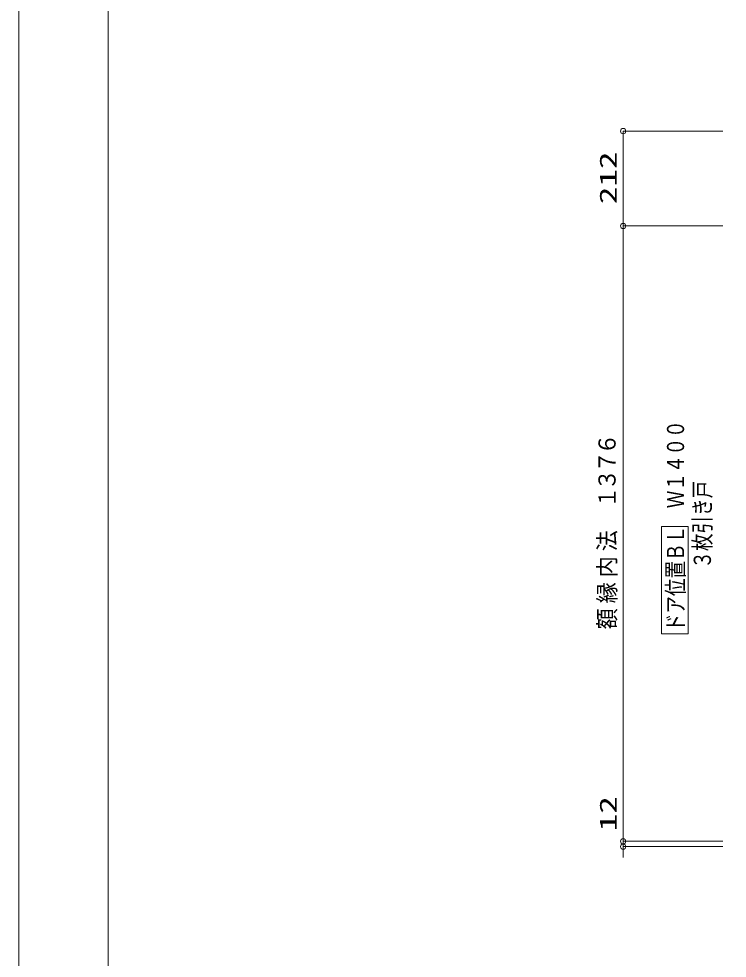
# Model space of a CAD drawing. Units: millimetres on the paper. Extents: x -305 to 305, y -152 to 152.
# Drawn here: x -301 to -221.8, y -27.4 to 77.6 of the extents above; entities that cross this region are included whole.
import ezdxf
from ezdxf.enums import TextEntityAlignment as Align

# ---------------------------------------------------------------- set-up
doc = ezdxf.new("R2010")
doc.units = ezdxf.units.MM
for name, color, linetype, lineweight in [('0-0_0', 7, 'Continuous', 9), ('0-1_VIEW0001', 7, 'Continuous', 9), ('0-3_図面枠', 3, 'Continuous', 9), ('0-4_DEFPOINTS', 7, 'Continuous', 9)]:
    doc.layers.add(name, color=color, linetype=linetype, lineweight=lineweight)
doc.styles.add('ＭＳ ゴシック', font='')
doc.styles.get('ＭＳ ゴシック').set_extended_font_data('MS Gothic')

# ---------------------------------------------------------------- blocks, each defined once
blk = doc.blocks.new('_ORIGIN')
at = {"layer": '0-0_0'}
blk.add_line((0, 0), (-1, 0), dxfattribs=at)
blk.add_circle((0, 0), 0.5, dxfattribs=at)

msp = doc.modelspace()

# ---------------------------------------------------------------- linework, layer by layer
at = {"layer": '0-1_VIEW0001'}
for p, q in [((-222.285, 65.072), (-233.433, 65.072)), ((-233.433, 55.067), (-233.433, 64.472)), ((-222.285, 54.467), (-233.433, 54.467)), ((-222.285, 54.467), (-233.433, 54.467)), ((-233.433, -13.728), (-233.433, 53.867)), ((-226.16, 20.869), (-229.16, 20.869)), ((-229.16, 8.869), (-229.16, 20.869)), ((-226.16, 8.869), (-226.16, 20.869)), ((-226.16, 8.869), (-229.16, 8.869)), ((-233.432, -13.728), (-233.432, -13.128)), ((-222.285, -14.328), (-233.433, -14.328)), ((-233.432, -14.928), (-233.432, -14.328)), ((-222.285, -14.928), (-233.432, -14.928)), ((-233.432, -15.528), (-233.432, -16.128))]:
    msp.add_line(p, q, dxfattribs=at)
msp.add_lwpolyline([(-222.285, -14.328), (-233.432, -14.328), (-233.432, -9.161)], dxfattribs=at)
at = {"layer": '0-3_図面枠'}
msp.add_lwpolyline([(-291.017, -138.498), (108.983, -138.498), (108.983, 138.502), (-291.017, 138.502)], close=True, dxfattribs=at)
at = {"layer": '0-4_DEFPOINTS'}
msp.add_line((-301.017, -148.498), (-301.017, 148.502), dxfattribs=at)

# ---------------------------------------------------------------- block references
at = {"layer": '0-1_VIEW0001', "xscale": 0.6, "yscale": 0.6}
for p, rotation in [((-233.433, 65.072), 90), ((-233.433, 54.467), 270), ((-233.433, 54.467), 90), ((-233.433, -14.328), 270), ((-233.432, -14.328), 270), ((-233.432, -14.928), 90)]:
    msp.add_blockref('_ORIGIN', p, dxfattribs=dict(at, rotation=rotation))

# ---------------------------------------------------------------- texts
at = {"layer": '0-1_VIEW0001', "style": 'ＭＳ ゴシック'}
for s, width, p in [('212', 1.5, (-233.572, 56.906)), ('ドア位置ＢＬ\u3000Ｗ１４００', 0.75, (-226.04, 9.155)), ('６', 0.9, (-233.699, 28.897)), ('７', 0.9, (-233.699, 26.909)), ('３', 0.9, (-233.699, 24.921)), ('３枚引き戸', 0.75, (-223.043, 16.155)), ('１', 0.9, (-233.699, 22.933)), ('法', 0.9, (-233.699, 18.093)), ('内', 0.9, (-233.699, 15.185)), ('縁', 0.9, (-233.699, 12.277)), ('額', 0.9, (-233.699, 9.369)), ('12', 1.5, (-233.571, -13.207))]:
    msp.add_text(s, height=1.921, rotation=90, dxfattribs=dict(at, width=width)).set_placement(p, align=Align.BOTTOM_LEFT)

doc.saveas('drawing.dxf')
